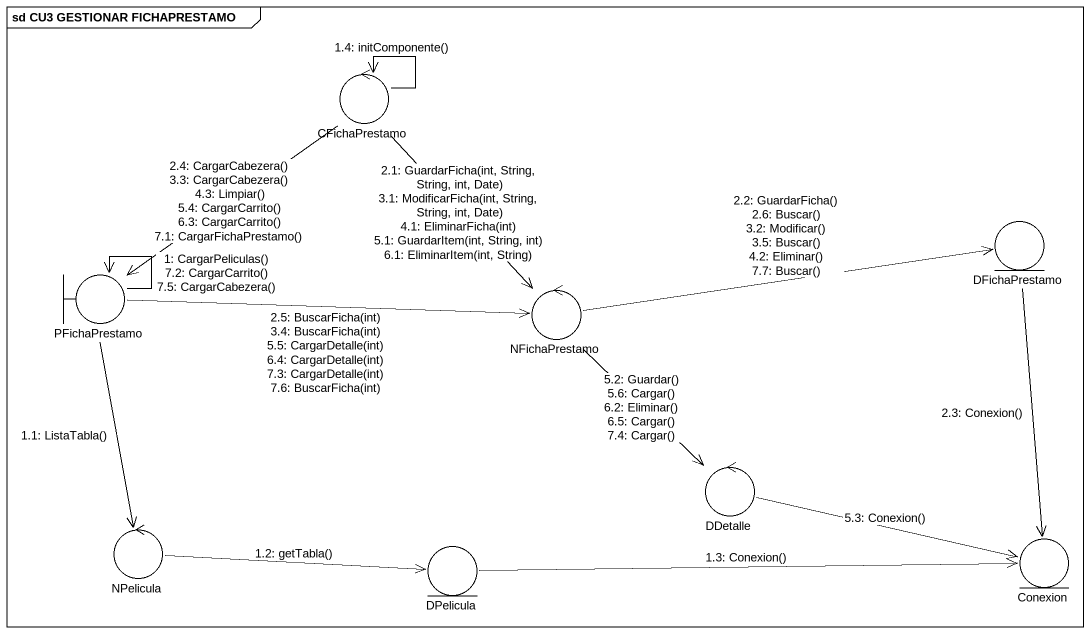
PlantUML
@startuml
mainframe sd CU3 GESTIONAR FICHAPRESTAMO
control CFichaPrestamo
entity DFichaPrestamo
boundary PFichaPrestamo
control NFichaPrestamo
control DDetalle
control NPelicula
entity DPelicula
entity Conexion
PFichaPrestamo --> PFichaPrestamo : 1: CargarPeliculas()\n7.2: CargarCarrito()\n7.5: CargarCabezera()
PFichaPrestamo --> NPelicula : 1.1: ListaTabla()
NPelicula -right-> DPelicula : 1.2: getTabla()
DPelicula -right-> Conexion : 1.3: Conexion()
CFichaPrestamo --> CFichaPrestamo : 1.4: initComponente()
CFichaPrestamo --> NFichaPrestamo : 2.1: GuardarFicha(int, String, String, int, Date)\n3.1: ModificarFicha(int, String, String, int, Date)\n4.1: EliminarFicha(int)\n5.1: GuardarItem(int, String, int)\n6.1: EliminarItem(int, String)
NFichaPrestamo -right-> DFichaPrestamo : 2.2: GuardarFicha()\n2.6: Buscar()\n3.2: Modificar()\n3.5: Buscar()\n4.2: Eliminar()\n7.7: Buscar()
DFichaPrestamo --> Conexion : 2.3: Conexion()
CFichaPrestamo --> PFichaPrestamo : 2.4: CargarCabezera()\n3.3: CargarCabezera()\n4.3: Limpiar()\n5.4: CargarCarrito()\n6.3: CargarCarrito()\n7.1: CargarFichaPrestamo()
PFichaPrestamo -right-> NFichaPrestamo : 2.5: BuscarFicha(int)\n3.4: BuscarFicha(int)\n5.5: CargarDetalle(int)\n6.4: CargarDetalle(int)\n7.3: CargarDetalle(int)\n7.6: BuscarFicha(int)
NFichaPrestamo --> DDetalle : 5.2: Guardar()\n5.6: Cargar()\n6.2: Eliminar()\n6.5: Cargar()\n7.4: Cargar()
DDetalle -right-> Conexion : 5.3: Conexion()
@enduml
